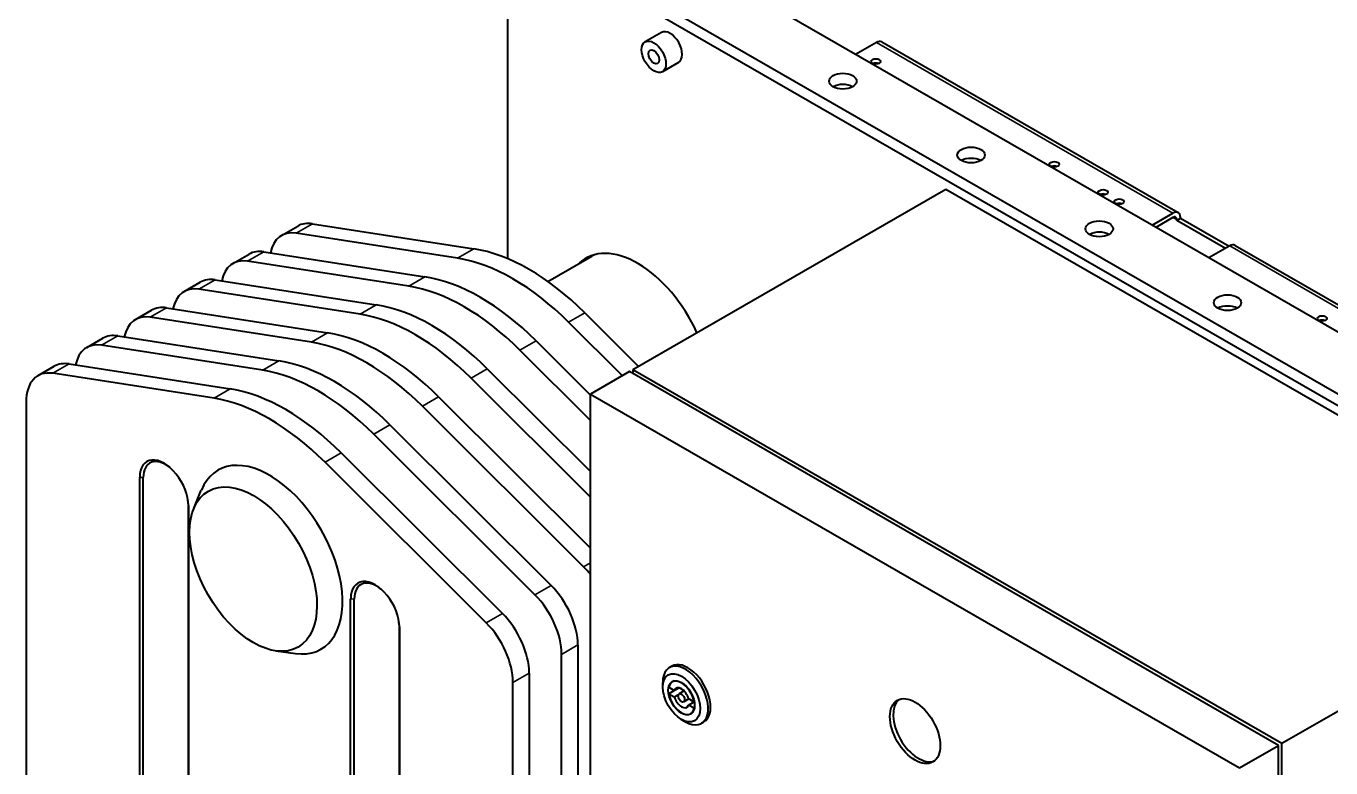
# Model space of a CAD drawing. Header units: millimetres. Extents: x 0 to 2970, y 0 to 2100.
# Drawn here: x 2418.9 to 2703.1, y 1716.6 to 1878.2 of the extents above; entities that cross this region are included whole.
import ezdxf

# ---------------------------------------------------------------- set-up
doc = ezdxf.new("R2010")
doc.units = ezdxf.units.MM
doc.header["$LTSCALE"] = 5
doc.layers.add('가시적인 것(ISO)', color=3, linetype='Continuous', lineweight=40)
doc.layers.add('가시적인 좁은 것(ISO)', color=3, linetype='Continuous', lineweight=35)

msp = doc.modelspace()

# ---------------------------------------------------------------- linework, layer by layer
at = {"layer": '가시적인 것(ISO)'}
for p, q in [((2763.16, 1764.308), (2503.652, 1913.749)), ((2764.221, 1777.217), (2526.067, 1914.36)), ((2503.652, 1911.297), (2763.16, 1761.856)), ((2523.804, 1827.53), (2523.804, 1899.692)), ((2557.288, 1876.811), (2553.753, 1874.775)), ((2604.132, 1874.657), (2599.572, 1872.032)), ((2605.279, 1874.77), (2669.874, 1837.573)), ((2561.031, 1870.312), (2557.495, 1868.276)), ((2619.264, 1842.629), (2551.028, 1803.335)), ((2760.685, 1761.19), (2619.264, 1842.629)), ((2664.166, 1834.834), (2668.726, 1837.46)), ((2668.726, 1836.52), (2664.982, 1834.364)), ((2669.539, 1835.884), (2670.352, 1836.353)), ((2670.352, 1836.516), (2670.352, 1836.353)), ((2670.352, 1836.353), (2680.952, 1830.249)), ((2474.504, 1832.596), (2478.039, 1834.632)), ((2481.254, 1835.144), (2516.379, 1829.698)), ((2669.539, 1835.884), (2669.539, 1836.048)), ((2680.139, 1829.78), (2669.539, 1835.884)), ((2512.843, 1827.662), (2477.718, 1833.108)), ((2463.897, 1826.488), (2467.432, 1828.524)), ((2470.647, 1829.036), (2505.772, 1823.59)), ((2532.537, 1822.587), (2542.104, 1828.097)), ((2681.1, 1830.334), (2676.54, 1827.708)), ((2682.248, 1830.447), (2769.452, 1780.229)), ((2502.237, 1821.554), (2467.112, 1827)), ((2453.29, 1820.38), (2456.826, 1822.416)), ((2460.041, 1822.928), (2495.166, 1817.482)), ((2491.63, 1815.446), (2456.505, 1820.892)), ((2449.434, 1816.82), (2484.559, 1811.374)), ((2442.684, 1814.272), (2446.219, 1816.308)), ((2481.024, 1809.338), (2445.899, 1814.784)), ((2548.768, 1802.033), (2537.028, 1813.735)), ((2540.563, 1815.771), (2552.304, 1804.069)), ((2432.077, 1808.165), (2435.613, 1810.201)), ((2470.417, 1803.23), (2435.292, 1808.676)), ((2438.828, 1810.712), (2473.953, 1805.266)), ((2529.957, 1809.663), (2541.835, 1797.824)), ((2541.835, 1792.264), (2526.421, 1807.627)), ((2421.471, 1802.057), (2425.006, 1804.093)), ((2459.81, 1797.122), (2424.685, 1802.568)), ((2428.221, 1804.604), (2463.346, 1799.158)), ((2519.35, 1803.555), (2541.835, 1781.145)), ((2550.321, 1802.927), (2541.835, 1798.041)), ((2691.742, 1721.488), (2550.321, 1802.927)), ((2551.028, 1803.335), (2551.028, 1802.52)), ((2692.449, 1721.895), (2551.028, 1803.335)), ((2541.835, 1775.585), (2515.815, 1801.519)), ((2508.744, 1797.447), (2541.835, 1764.465)), ((2541.835, 1536.426), (2541.835, 1798.041)), ((2541.835, 1798.041), (2683.257, 1716.602)), ((2418.87, 1796.314), (2418.87, 1502.556)), ((2540.333, 1760.403), (2505.208, 1795.411)), ((2498.137, 1791.339), (2533.262, 1756.331)), ((2529.726, 1754.295), (2494.601, 1789.303)), ((2487.53, 1785.231), (2522.655, 1750.223)), ((2519.12, 1748.187), (2483.995, 1783.195)), ((2443.618, 1490.477), (2443.618, 1779.889)), ((2444.393, 1490.438), (2444.393, 1779.85)), ((2455.417, 1773.125), (2457.046, 1777.103)), ((2454.157, 1774.227), (2454.157, 1484.816)), ((2454.225, 1773.781), (2454.225, 1484.369)), ((2760.685, 1761.19), (2692.449, 1721.895)), ((2489.58, 1464.01), (2489.58, 1753.421)), ((2490.355, 1463.971), (2490.355, 1753.382)), ((2500.119, 1747.76), (2500.119, 1458.348)), ((2500.187, 1747.313), (2500.187, 1457.902)), ((2539.078, 1743.379), (2539.078, 1449.62)), ((2473.279, 1742.106), (2477.538, 1741.519)), ((2535.542, 1447.584), (2535.542, 1741.343)), ((2528.471, 1737.271), (2528.471, 1443.512)), ((2559.555, 1738.751), (2559.025, 1738.445)), ((2524.936, 1441.476), (2524.936, 1735.235)), ((2557.569, 1734.212), (2557.569, 1735.23)), ((2558.871, 1734.157), (2560.066, 1733.468)), ((2561.057, 1734.026), (2558.871, 1732.767)), ((2560.028, 1735.561), (2559.638, 1735.336)), ((2560.066, 1733.468), (2561.039, 1734.028)), ((2558.871, 1732.767), (2560.066, 1732.078)), ((2560.066, 1732.078), (2561.019, 1732.627)), ((2562.215, 1733.358), (2561.135, 1732.737)), ((2561.338, 1733.952), (2561.931, 1733.61)), ((2563.24, 1731.641), (2562.133, 1731.004)), ((2564.398, 1730.973), (2563.203, 1731.662)), ((2563.203, 1730.272), (2564.445, 1730.988)), ((2564.398, 1729.584), (2563.203, 1730.272)), ((2564.02, 1728.628), (2563.631, 1728.404)), ((2564.443, 1730.999), (2564.398, 1730.973)), ((2564.466, 1729.623), (2564.398, 1729.584)), ((2561.619, 1727.178), (2562.499, 1726.667)), ((2566.542, 1726.618), (2566.012, 1726.313)), ((2683.257, 1716.602), (2691.742, 1721.488)), ((2691.742, 1688.786), (2691.742, 1721.488)), ((2692.449, 1688.379), (2692.449, 1721.895))]:
    msp.add_line(p, q, dxfattribs=at)
for centre, major_axis, ratio, start_param, end_param in [((2559.16, 1873.562), (-1.871, 3.25), 0.5780931, 3.1415927, 6.2831853), ((2604.132, 1872.777), (1.148, 1.993), 0.5780931, 0, 0.7834645), ((2603.99, 1869.564), (-1.034, 0), 0.5758617, 4.0521788, 5.3725992), ((2596.813, 1863.756), (-3, 0), 0.5758617, 3.9308733, 5.4939047), ((2624.744, 1847.672), (-3, 0), 0.5758617, 3.9308733, 5.4939047), ((2642.881, 1847.168), (-1.034, 0), 0.5758617, 4.0521788, 5.3725992), ((2653.488, 1841.06), (-1.033, 0), 0.5758617, 4.0521788, 5.3725992), ((2657.023, 1839.024), (-1.033, 0), 0.5758617, 4.0521788, 5.3725992), ((2668.726, 1835.58), (1.148, 1.993), 0.5780931, 5.4958534, 7.0666498), ((2668.726, 1835.58), (0.574, 0.997), 0.5780931, 5.4958534, 7.0666498), ((2480.741, 1821.764), (-6.238, 10.832), 0.5780931, 5.8487867, 6.8671455), ((2484.277, 1823.8), (-6.238, 10.832), 0.5780931, 5.8487867, 6.2831853), ((2652.674, 1831.588), (-3, 0), 0.5758617, 3.9308733, 5.4939047), ((2473.67, 1817.692), (-6.238, 10.832), 0.5780931, 5.8487867, 6.2831853), ((2528.471, 1784.322), (24.952, -43.329), 0.5780931, 2.0090623, 2.707194), ((2552.089, 1808.142), (-11.228, 19.498), 0.5780931, 4.5500409, 6.4247248), ((2553.22, 1808.794), (-11.228, 19.498), 0.5780931, 0.0502073, 0.1415395), ((2553.22, 1808.794), (-11.116, 19.303), 0.5780931, 6.2337261, 6.2831853), ((2681.1, 1828.454), (1.148, 1.993), 0.5780931, 0, 0.7834645), ((2470.135, 1815.656), (-6.238, 10.832), 0.5780931, 5.8487867, 6.8671455), ((2524.936, 1782.286), (-24.952, 43.329), 0.5780931, 5.150655, 5.8487867), ((2463.064, 1811.584), (-6.238, 10.832), 0.5780931, 5.8487867, 6.2831853), ((2517.865, 1778.214), (24.952, -43.329), 0.5780931, 2.0090623, 2.707194), ((2459.528, 1809.548), (-6.238, 10.832), 0.5780931, 5.8487867, 6.8671455), ((2514.329, 1776.178), (-24.952, 43.329), 0.5780931, 5.150655, 5.8487867), ((2452.457, 1805.476), (-6.238, 10.832), 0.5780931, 5.8487867, 6.2831853), ((2507.258, 1772.106), (24.952, -43.329), 0.5780931, 2.0090623, 2.707194), ((2680.605, 1815.504), (-3, 0), 0.5758617, 3.9308733, 5.4939047), ((2448.922, 1803.44), (-6.238, 10.832), 0.5780931, 5.8487867, 6.8671455), ((2503.722, 1770.07), (-24.952, 43.329), 0.5780931, 5.150655, 5.8487867), ((2701.217, 1813.574), (-1.034, 0), 0.5758617, 4.0521788, 5.3725992), ((2441.851, 1799.368), (-6.238, 10.832), 0.5780931, 5.8487867, 6.2831853), ((2496.651, 1765.999), (24.952, -43.329), 0.5780931, 2.0090623, 2.707194), ((2438.315, 1797.332), (-6.238, 10.832), 0.5780931, 5.8487867, 6.8671455), ((2493.116, 1763.963), (-24.952, 43.329), 0.5780931, 5.150655, 5.8487867), ((2486.045, 1759.891), (24.952, -43.329), 0.5780931, 2.0090623, 2.707194), ((2427.708, 1791.224), (-6.238, 10.832), 0.5780931, 5.8487867, 7.0705172), ((2431.244, 1793.26), (-6.238, 10.832), 0.5780931, 5.8487867, 6.2831853), ((2482.509, 1757.855), (-24.952, 43.329), 0.5780931, 5.150655, 5.8487867), ((2471.903, 1751.747), (-24.952, 43.329), 0.5780931, 5.150655, 5.8487867), ((2475.438, 1753.783), (24.952, -43.329), 0.5780931, 2.0090623, 2.707194), ((2448.922, 1776.835), (-3.743, 6.499), 0.5780931, 3.9289245, 7.0705172), ((2449.275, 1777.039), (-3.445, 5.983), 0.5780931, 5.304704, 7.0705172), ((2471.903, 1761.966), (-11.228, 19.498), 0.5780931, 2.7201942, 6.7045838), ((2449.275, 1777.039), (3.445, -5.983), 0.5780931, 0.7873319, 0.9784813), ((2537.31, 1752.541), (-6.238, 10.832), 0.5780931, 4.9622093, 5.150655), ((2494.884, 1750.367), (-3.743, 6.499), 0.5780931, 3.9289245, 7.0705172), ((2495.237, 1750.571), (-3.445, 5.983), 0.5780931, 5.304704, 7.0705172), ((2526.703, 1746.433), (-6.238, 10.832), 0.5780931, 3.9289245, 5.150655), ((2530.239, 1748.469), (6.238, -10.832), 0.5780931, 0.7873319, 2.0090623), ((2495.237, 1750.571), (3.445, -5.983), 0.5780931, 0.7873319, 0.9784813), ((2519.632, 1742.361), (6.238, -10.832), 0.5780931, 0.7873319, 2.0090623), ((2516.097, 1740.325), (-6.238, 10.832), 0.5780931, 3.9289245, 5.150655), ((2563.049, 1732.685), (3.493, -6.066), 0.5780931, 0, 3.1415927), ((2562.518, 1732.379), (3.493, -6.066), 0.5780931, 5.4958534, 10.2121098), ((2561.634, 1731.87), (-1.996, 3.466), 0.5780931, 4.1430572, 6.8563845), ((2561.634, 1731.87), (-1.185, 2.058), 0.5780931, 4.2949368, 6.7045049), ((2561.634, 1731.87), (1.996, -3.466), 0.5780931, 4.1430572, 6.8563845), ((2561.634, 1731.87), (1.185, -2.058), 0.5780931, 4.2949368, 6.7045049), ((2563.897, 1733.173), (1.185, -2.058), 0.5780931, 5.3221343, 5.6773074), ((2613.253, 1725.027), (-3.867, 6.716), 0.5780931, 0.09119, 3.0504027)]:
    msp.add_ellipse(centre, major_axis=major_axis, ratio=ratio, start_param=start_param, end_param=end_param, dxfattribs=at)
for centre, major_axis, ratio in [((2555.624, 1871.526), (-1.871, 3.25), 0.5780931), ((2555.624, 1871.526), (-0.829, 1.44), 0.5780931), ((2603.99, 1870.504), (-1.034, 0), 0.5758617), ((2596.813, 1866.209), (-3, 0), 0.5758617), ((2624.744, 1850.125), (-3, 0), 0.5758617), ((2642.881, 1848.108), (-1.034, 0), 0.5758617), ((2653.488, 1842), (-1.034, 0), 0.5758617), ((2657.023, 1839.964), (-1.034, 0), 0.5758617), ((2652.674, 1834.041), (-3, 0), 0.5758617), ((2680.605, 1817.956), (-3, 0), 0.5758617), ((2701.217, 1814.515), (-1.034, 0), 0.5758617), ((2468.367, 1759.93), (-9.788, 16.997), 0.5780931), ((2561.634, 1731.87), (-2.869, 4.983), 0.5780931), ((2561.634, 1731.87), (-2.034, 3.531), 0.5780931), ((2561.634, 1731.87), (-0.499, 0.867), 0.5780931), ((2612.546, 1724.62), (3.867, -6.716), 0.5780931)]:
    msp.add_ellipse(centre, major_axis=major_axis, ratio=ratio, dxfattribs=at)
at = {"layer": '가시적인 좁은 것(ISO)'}
for p, q in [((2668.726, 1837.46), (2604.132, 1874.657)), ((2669.539, 1836.048), (2668.723, 1836.518)), ((2481.254, 1835.144), (2477.718, 1833.108)), ((2470.647, 1829.036), (2467.112, 1827)), ((2516.379, 1829.698), (2512.843, 1827.662)), ((2768.78, 1779.842), (2681.1, 1830.334)), ((2460.041, 1822.928), (2456.505, 1820.892)), ((2505.772, 1823.59), (2502.237, 1821.554)), ((2449.434, 1816.82), (2445.899, 1814.784)), ((2495.166, 1817.482), (2491.63, 1815.446)), ((2540.563, 1815.771), (2537.028, 1813.735)), ((2484.559, 1811.374), (2481.024, 1809.338)), ((2438.828, 1810.712), (2435.292, 1808.676)), ((2529.957, 1809.663), (2526.421, 1807.627)), ((2473.953, 1805.266), (2470.417, 1803.23)), ((2428.221, 1804.604), (2424.685, 1802.568)), ((2519.35, 1803.555), (2515.815, 1801.519)), ((2463.346, 1799.158), (2459.81, 1797.122)), ((2508.744, 1797.447), (2505.208, 1795.411)), ((2498.137, 1791.339), (2494.601, 1789.303)), ((2487.53, 1785.231), (2483.995, 1783.195)), ((2443.618, 1779.889), (2444.393, 1779.85)), ((2454.225, 1773.781), (2454.157, 1774.227)), ((2541.835, 1761.268), (2540.333, 1760.403)), ((2533.262, 1756.331), (2529.726, 1754.295)), ((2489.58, 1753.421), (2490.355, 1753.382)), ((2522.655, 1750.223), (2519.12, 1748.187)), ((2500.187, 1747.313), (2500.119, 1747.76)), ((2539.078, 1743.379), (2535.542, 1741.343)), ((2528.471, 1737.271), (2524.936, 1735.235))]:
    msp.add_line(p, q, dxfattribs=at)

doc.saveas('drawing.dxf')
